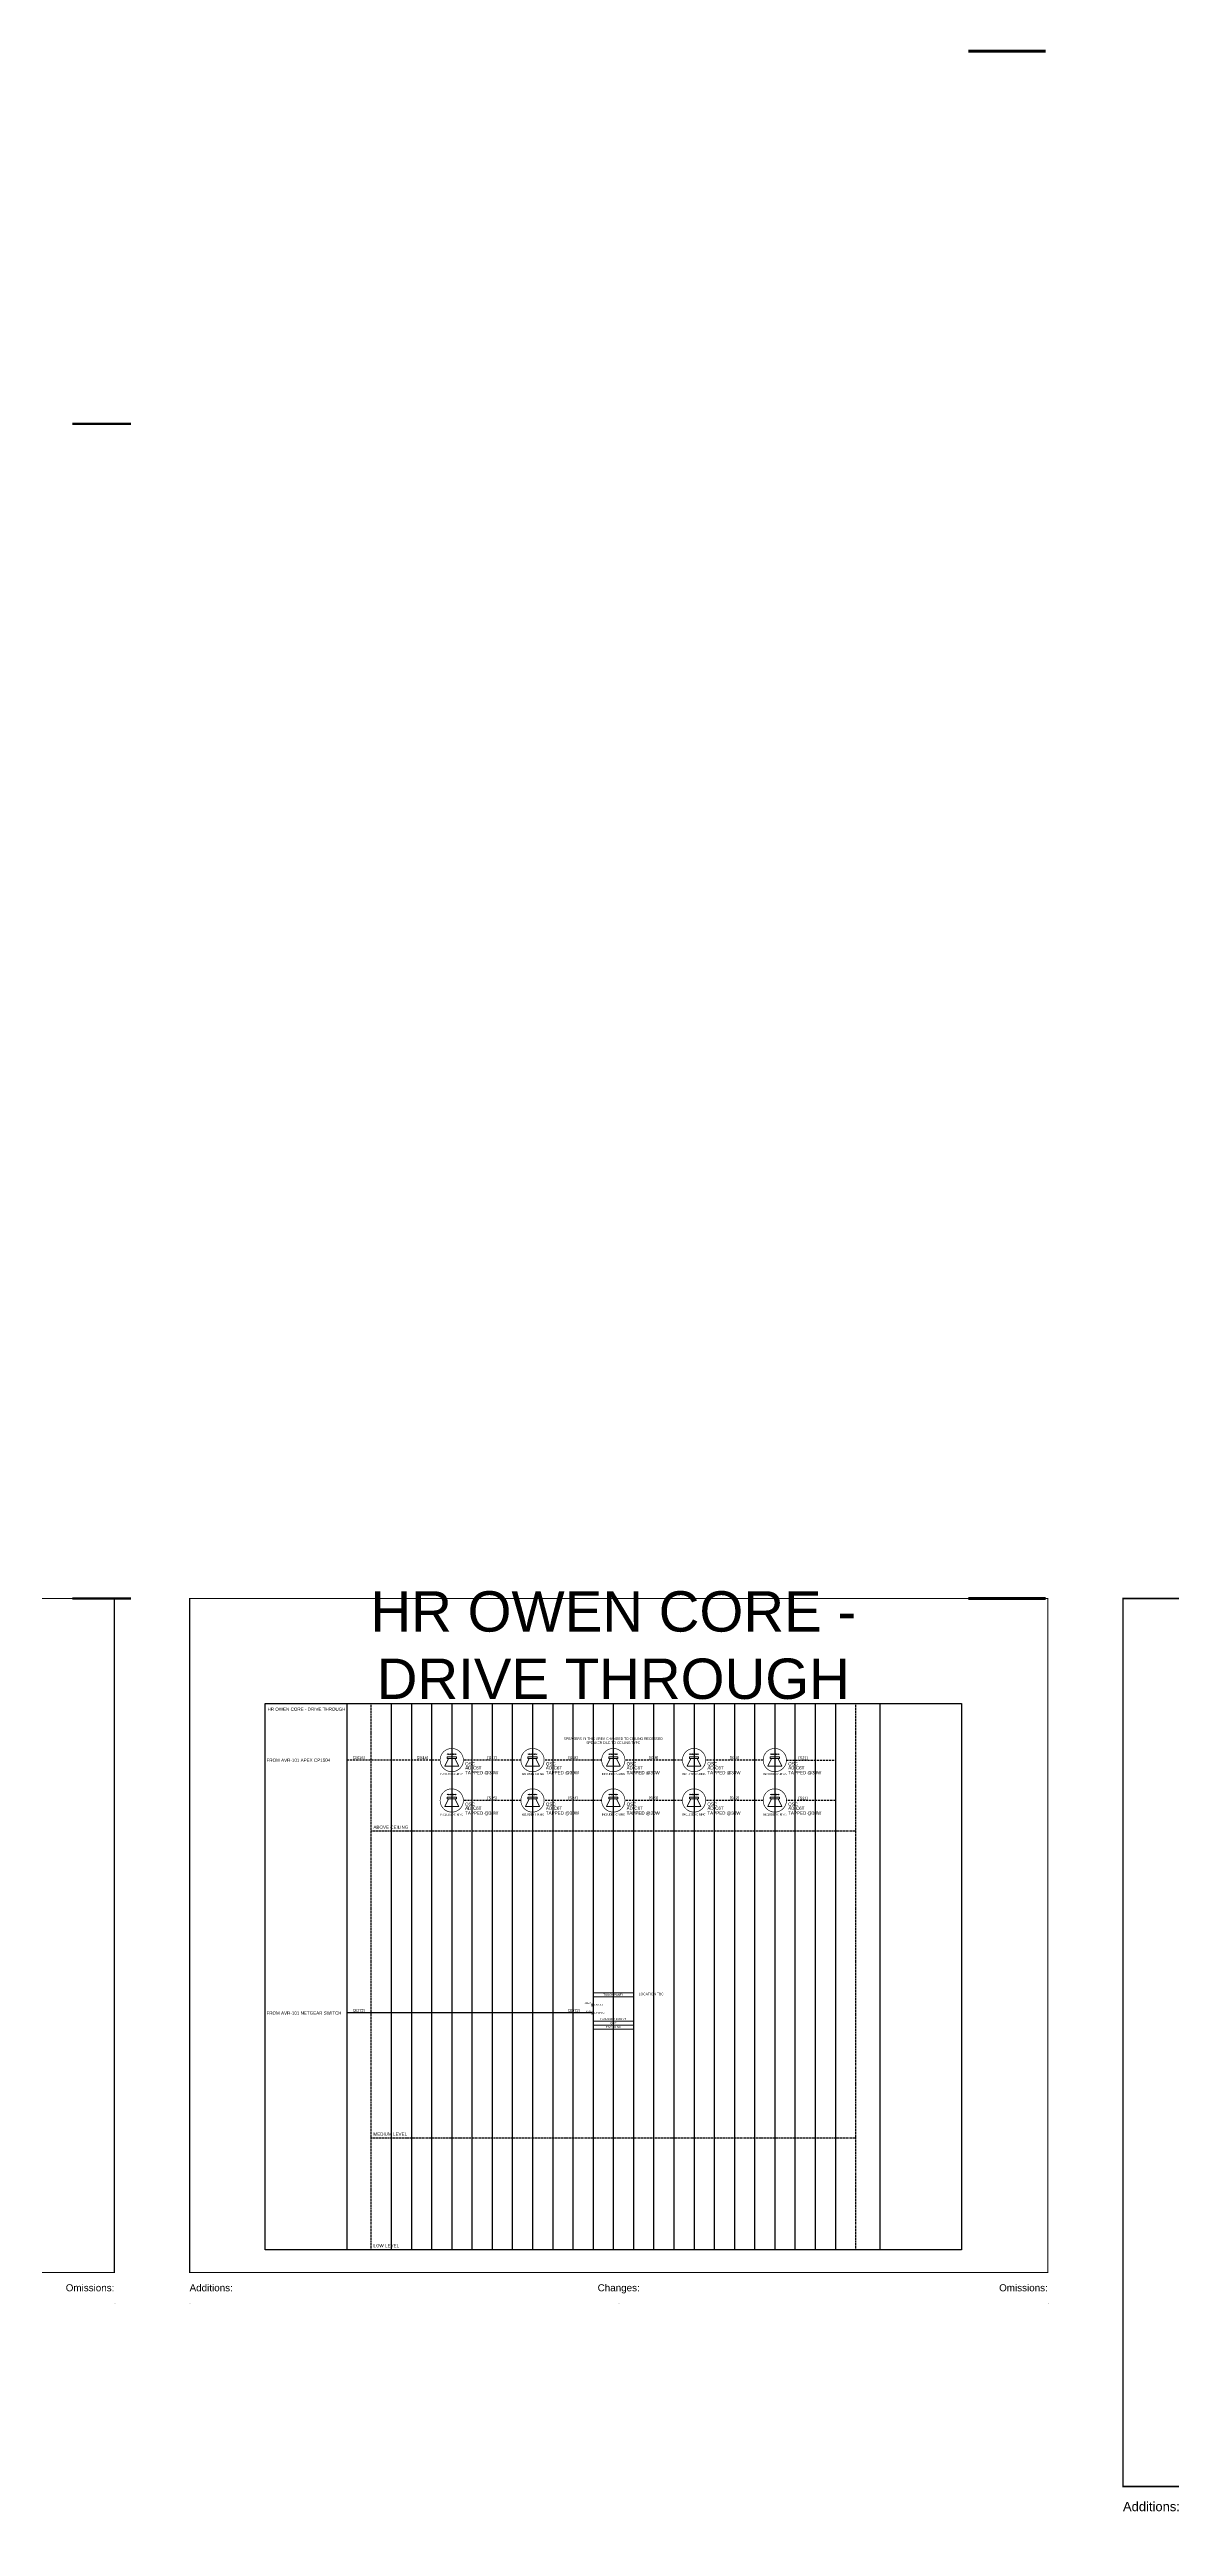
# Model space of a CAD drawing. Header units: millimetres. Extents: x -71336 to -35435, y -26189 to 22712.
# Drawn here: x -44295 to -42906, y -5992 to -2925 of the extents above; entities that cross this region are included whole.
import ezdxf
from ezdxf.enums import TextEntityAlignment as Align

# ---------------------------------------------------------------- set-up
doc = ezdxf.new("R2018")
doc.units = ezdxf.units.MM
doc.linetypes.add('DASHED', pattern=[0.75, 0.5, -0.25])
doc.linetypes.add('DASHED2', pattern=[0.375, 0.25, -0.125])
for name, color, linetype in [('SC - 2 Core Speaker', 211, 'DASHED'), ('SC - Cat - Green - Data', 84, 'Continuous'), ('SC - Text', 7, 'Continuous')]:
    doc.layers.add(name, color=color, linetype=linetype)
doc.layers.add('SC - Equipment', color=7, linetype='Continuous', lineweight=13)
for name, color, linetype, plot in [('SC - Guides', 211, 'Continuous', False), ('SC - Titlesheet - Model', 250, 'Continuous', False), ('SC - Xlines', 252, 'Continuous', False)]:
    doc.layers.add(name, color=color, linetype=linetype, plot=plot)
doc.styles.add('ARIAL', font='arial.ttf')
doc.styles.add('CALIBRI', font='calibri.ttf')
doc.styles.get("Standard").update_dxf_attribs({"font": 'arial.ttf', "height": 35})

# ---------------------------------------------------------------- blocks, each defined once
blk = doc.blocks.new('*U189')
at = {"layer": 'SC - Guides', "color": 5, "ltscale": 5, "const_width": 2}
for points in [[(-415.5, 1287.4), (-465.5, 1287.4)], [(-415.5, 287), (-465.5, 287)]]:
    blk.add_lwpolyline(points, dxfattribs=at)
at = {"layer": 'SC - Titlesheet - Model', "color": 6, "ltscale": 5, "const_width": 1}
blk.add_lwpolyline([(-365.5, -287), (365.5, -287), (365.5, 287), (-365.5, 287)], close=True, dxfattribs=at)
at = {"ltscale": 5, "style": 'ARIAL'}
blk.add_text('Additions:', height=6, dxfattribs=at).set_placement((-365.5, -297), align=Align.TOP_LEFT)
blk.add_text('Changes:', height=6, dxfattribs=at).set_placement((0, -297), align=Align.TOP_CENTER)
blk.add_text('Omissions:', height=6, dxfattribs=at).set_placement((365.5, -297), align=Align.TOP_RIGHT)
at = {"layer": 'SC - Titlesheet - Model', "color": 5, "lineweight": 30, "ltscale": 5, "flags": 104}
blk.add_attdef('ADDITIONS', text='', height=5, dxfattribs=at).set_placement((-365.5, -312), align=Align.TOP_LEFT)
blk.add_attdef('CHANGES', text='', height=5, dxfattribs=at).set_placement((0, -312), align=Align.TOP_CENTER)
blk.add_attdef('OMISSIONS', text='', height=5, dxfattribs=at).set_placement((365.5, -312), align=Align.TOP_RIGHT)
blk = doc.blocks.new('QSC TSC-70-G3 - SCHEMATIC')
at = {"layer": 'SC - Equipment'}
for p, q in [((-25, 0), (25, 0)), ((-25, -45), (-25, 0)), ((25, 0), (25, -45)), ((25, -5), (-25, -5)), ((25, -35), (-25, -35)), ((25, -35), (-25, -35)), ((25, -40), (-25, -40)), ((25, -40), (-25, -40)), ((25, -40), (-25, -40)), ((25, -45), (-25, -45))]:
    blk.add_line(p, q, dxfattribs=at)
at = {"layer": 'SC - Equipment', "const_width": 0.7}
for points in [[(-26.1, -15, 1), (-26.9, -15, 1)], [(-26.1, -25, 1), (-26.9, -25, 1)]]:
    blk.add_lwpolyline(points, format="xyb", close=True, dxfattribs=at)
at = {"layer": 'SC - Equipment'}
for centre in [(-26.5, -15), (-26.5, -25)]:
    blk.add_arc(centre, 1.5, 270, 90, dxfattribs=at)
at = {"ltscale": 5}
for tag, p in [('DESCRIPTION', (0, -2.5)), ('BRACKET', (0, -32.5)), ('MODEL', (0, -42.5)), ('MAKE', (0, -37.5))]:
    blk.add_attdef(tag, text='', height=2.5, dxfattribs=at).set_placement(p, align=Align.MIDDLE_CENTER)
at = {"ltscale": 5, "flags": 1}
for tag, p in [('ROOM_TYPE', (45, -5)), ('LOCATION', (45, -10)), ('RACK_EQUIPMENT_(Y/N)', (45, -15)), ('IP_(Y/N)', (45, -30)), ('AMP(@240V)', (45, -40)), ('WATT', (45, -45)), ('WEIGHT(KG)', (45, -55)), ('TRANSFORMER_TAPS', (45, -60)), ('POE(WATT)', (45, -35)), ('BTU/H', (45, -50))]:
    blk.add_attdef(tag, p, '', height=2.5, dxfattribs=at)
at = {"layer": 'SC - Equipment', "ltscale": 5, "char_height": 2}
for s, insert, width, attachment_point in [('USB-C', (-27.5, -13), 5.774, 6), ('RJ45', (-27.5, -23), 5.774, 6), ('USB 3.1', (-23.5, -15), 47.622, 4), ('LAN(POE) ', (-23.5, -25), 47.622, 4)]:
    blk.add_mtext(s, dxfattribs=dict(at, insert=insert, width=width, attachment_point=attachment_point))
blk = doc.blocks.new('QSC AD-C6T - SCHEMATIC')
at = {"layer": 'SC - Equipment'}
for p, q in [((-4, -12.3), (-8.6, -21.9)), ((8.6, -22), (-8.6, -21.9)), ((4, -12.3), (8.6, -22))]:
    blk.add_line(p, q, dxfattribs=at)
at = {"layer": 'SC - Equipment', "const_width": 0.797}
for points in [[(14.4, -14.4, 1), (-14.4, -14.4, 1)], [(-14.4, -14.4, 1), (14.4, -14.4, 1)]]:
    blk.add_lwpolyline(points, format="xyb", dxfattribs=at)
at = {"layer": 'SC - Equipment'}
blk.add_lwpolyline([(-5.7, -10.2), (5.7, -10.2), (5.7, -12.3), (-5.7, -12.3)], close=True, dxfattribs=at)
blk.add_lwpolyline([(-5.7, -10.2), (5.7, -10.2), (5.7, -12.3), (-5.7, -12.3)], close=True, dxfattribs=at)
for centre in [(-4.6, -6.5), (-2.8, -6.5), (-1, -6.5), (0.8, -6.5), (2.6, -6.5), (4.5, -6.5)]:
    blk.add_arc(centre, 0.9, 179.9547, 359.9547, dxfattribs=at)
at = {"ltscale": 5, "style": 'CALIBRI', "flags": 1}
for tag, p in [('ROOM_TYPE', (34.7, 30.7)), ('AMP(@240V)', (34.7, 5.7)), ('WATT', (34.7, 0.7)), ('LOCATION', (34.7, 25.7)), ('RACK_EQUIPMENT_(Y/N)', (34.7, 20.7)), ('POE(WATT)', (34.7, 10.7)), ('IP_(Y/N)', (34.7, 15.7)), ('WEIGHT(KG)', (34.7, -9.3)), ('BTU/H', (34.7, -4.3)), ('DESCRIPTION', (34.7, -14.3))]:
    blk.add_attdef(tag, p, '', height=2.5, dxfattribs=at)
at = {"ltscale": 5, "style": 'CALIBRI'}
blk.add_attdef('BRACKET', text='', height=2.5, dxfattribs=at).set_placement((0, -31.8), align=Align.MIDDLE_CENTER)
at = {"layer": 'SC - Equipment', "color": 3}
blk.add_attdef('TRANSFORMER_TAPS', (16.5, -32), '', height=4, dxfattribs=at)
at = {"layer": 'SC - Equipment'}
for tag, p in [('MAKE', (16.5, -21)), ('MODEL', (16.5, -26))]:
    blk.add_attdef(tag, p, '', height=4, dxfattribs=at)

msp = doc.modelspace()

# ---------------------------------------------------------------- linework, layer by layer
at = {"color": 30, "linetype": 'DASHED2', "ltscale": 5}
for p, q in [((-43897.419, -4973.253), (-43897.419, -5649.498)), ((-43297.419, -4973.253), (-43297.419, -5649.498))]:
    msp.add_line(p, q, dxfattribs=at)
at = {"color": 31, "linetype": 'DASHED2', "ltscale": 5}
for p, q in [((-43297.419, -5131.375), (-43897.419, -5131.375)), ((-43297.419, -5511.375), (-43897.419, -5511.375))]:
    msp.add_line(p, q, dxfattribs=at)
at = {"layer": 'SC - 2 Core Speaker', "ltscale": 5}
for points in [[(-43811.85, -5043.254), (-43927.419, -5043.242)], [(-43711.85, -5043.242), (-43783.011, -5043.264)], [(-43611.85, -5043.242), (-43683.011, -5043.264)], [(-43511.85, -5043.242), (-43583.011, -5043.264)], [(-43411.85, -5043.242), (-43483.011, -5043.264)], [(-43383.011, -5043.255), (-43322.419, -5043.255), (-43322.419, -5093.255), (-43383.011, -5093.246)], [(-43711.85, -5093.242), (-43783.011, -5093.264)], [(-43611.85, -5093.242), (-43683.011, -5093.264)], [(-43511.85, -5093.242), (-43583.011, -5093.264)], [(-43411.85, -5093.242), (-43483.011, -5093.264)]]:
    msp.add_lwpolyline(points, dxfattribs=at)
at = {"layer": 'SC - Cat - Green - Data', "ltscale": 5}
msp.add_lwpolyline([(-43623.919, -5356.375), (-43927.419, -5356.375)], dxfattribs=at)
at = {"layer": 'SC - Xlines', "ltscale": 5, "transparency": 33554687}
msp.add_lwpolyline([(-44028.556, -4973.253), (-43166.283, -4973.253), (-43166.283, -5649.498), (-44028.556, -5649.498)], close=True, dxfattribs=at)
at = {"layer": 'SC - Xlines', "ltscale": 5}
for points in [[(-43927.419, -4973.253), (-43927.419, -5649.498)], [(-43847.419, -4973.253), (-43847.419, -5649.498)], [(-43797.419, -4973.253), (-43797.419, -5649.498)], [(-43747.419, -4973.253), (-43747.419, -5649.498)], [(-43697.419, -4973.253), (-43697.419, -5649.498)], [(-43647.419, -4973.253), (-43647.419, -5649.498)], [(-43597.419, -4973.253), (-43597.419, -5649.498)], [(-43547.419, -4973.253), (-43547.419, -5649.498)], [(-43497.419, -4973.253), (-43497.419, -5649.498)], [(-43447.419, -4973.253), (-43447.419, -5649.498)], [(-43397.419, -4973.253), (-43397.419, -5649.498)], [(-43347.419, -4973.253), (-43347.419, -5649.498)], [(-43267.419, -4973.253), (-43267.419, -5649.498)]]:
    msp.add_lwpolyline(points, dxfattribs=at)
at = {"layer": 'SC - Xlines', "color": 250, "ltscale": 5}
for points in [[(-43872.419, -4973.253), (-43872.419, -5649.498)], [(-43822.419, -4973.253), (-43822.419, -5649.498)], [(-43772.419, -4973.253), (-43772.419, -5649.498)], [(-43722.419, -4973.253), (-43722.419, -5649.498)], [(-43672.419, -4973.253), (-43672.419, -5649.498)], [(-43622.419, -4973.253), (-43622.419, -5649.498)], [(-43572.419, -4973.253), (-43572.419, -5649.498)], [(-43522.419, -4973.253), (-43522.419, -5649.498)], [(-43472.419, -4973.253), (-43472.419, -5649.498)], [(-43422.419, -4973.253), (-43422.419, -5649.498)], [(-43372.419, -4973.253), (-43372.419, -5649.498)], [(-43322.419, -4973.253), (-43322.419, -5649.498)]]:
    msp.add_lwpolyline(points, dxfattribs=at)

# ---------------------------------------------------------------- block references
ref = msp.add_blockref('*U189', (-42266.283, -5392.917), dxfattribs=dict(xscale=1.915184678522737, yscale=1.915184678522737, zscale=1.915184678522737))
lines = msp.add_mtext('-', dxfattribs={"layer": 'SC - Titlesheet - Model', "color": 5, "ltscale": 5, "insert": (-42966.283, -5990.454), "char_height": 2.5, "attachment_point": 1})
ref.add_attrib('ADDITIONS', '', (-42966.283, -5990.454), dxfattribs={"flags": 104}).embed_mtext(lines)
lines = msp.add_mtext('-', dxfattribs={"layer": 'SC - Titlesheet - Model', "color": 5, "ltscale": 5, "insert": (-41566.283, -5990.454), "char_height": 2.5, "attachment_point": 1})
ref.add_attrib('OMISSIONS', '', (-41566.283, -5990.454), dxfattribs={"flags": 104}).embed_mtext(lines)
lines = msp.add_mtext('-', dxfattribs={"layer": 'SC - Titlesheet - Model', "color": 5, "ltscale": 5, "insert": (-42266.283, -5990.454), "char_height": 2.5, "attachment_point": 1})
ref.add_attrib('CHANGES', '', (-42266.283, -5990.454), dxfattribs={"flags": 104}).embed_mtext(lines)
ref = msp.add_blockref('*U189', (-44746.494, -5260.478), dxfattribs=dict(xscale=1.453726663415115, yscale=1.453726663415115, zscale=1.453726663415115))
lines = msp.add_mtext('-', dxfattribs={"layer": 'SC - Titlesheet - Model', "color": 5, "ltscale": 5, "insert": (-45277.831, -5714.041), "char_height": 2.5, "attachment_point": 1})
ref.add_attrib('ADDITIONS', '', (-45277.831, -5714.041), dxfattribs={"flags": 104}).embed_mtext(lines)
lines = msp.add_mtext('-', dxfattribs={"layer": 'SC - Titlesheet - Model', "color": 5, "ltscale": 5, "insert": (-44215.157, -5714.041), "char_height": 2.5, "attachment_point": 1})
ref.add_attrib('OMISSIONS', '', (-44215.157, -5714.041), dxfattribs={"flags": 104}).embed_mtext(lines)
lines = msp.add_mtext('-', dxfattribs={"layer": 'SC - Titlesheet - Model', "color": 5, "ltscale": 5, "insert": (-44746.494, -5714.041), "char_height": 2.5, "attachment_point": 1})
ref.add_attrib('CHANGES', '', (-44746.494, -5714.041), dxfattribs={"flags": 104}).embed_mtext(lines)
ref = msp.add_blockref('*U189', (-43590.72, -5260.478), dxfattribs=dict(xscale=1.453726663415115, yscale=1.453726663415115, zscale=1.453726663415115))
lines = msp.add_mtext('-', dxfattribs={"layer": 'SC - Titlesheet - Model', "color": 5, "ltscale": 5, "insert": (-44122.057, -5714.041), "char_height": 2.5, "attachment_point": 1})
ref.add_attrib('ADDITIONS', '', (-44122.057, -5714.041), dxfattribs={"flags": 104}).embed_mtext(lines)
lines = msp.add_mtext('-', dxfattribs={"layer": 'SC - Titlesheet - Model', "color": 5, "ltscale": 5, "insert": (-43059.383, -5714.041), "char_height": 2.5, "attachment_point": 1})
ref.add_attrib('OMISSIONS', '', (-43059.383, -5714.041), dxfattribs={"flags": 104}).embed_mtext(lines)
lines = msp.add_mtext('-', dxfattribs={"layer": 'SC - Titlesheet - Model', "color": 5, "ltscale": 5, "insert": (-43590.72, -5714.041), "char_height": 2.5, "attachment_point": 1})
ref.add_attrib('CHANGES', '', (-43590.72, -5714.041), dxfattribs={"flags": 104}).embed_mtext(lines)
at = {"ltscale": 5}
for name, p, values in [('QSC AD-C6T - SCHEMATIC', (-43797.419, -5028.846), {'MAKE': 'QSC', 'MODEL': 'AD-C6T', 'BRACKET': 'INCLUDED C-RING', 'TRANSFORMER_TAPS': 'TAPPED @30W'}), ('QSC AD-C6T - SCHEMATIC', (-43697.419, -5028.834), {'MAKE': 'QSC', 'MODEL': 'AD-C6T', 'BRACKET': 'INCLUDED C-RING', 'TRANSFORMER_TAPS': 'TAPPED @30W'}), ('QSC AD-C6T - SCHEMATIC', (-43597.419, -5028.834), {'MAKE': 'QSC', 'MODEL': 'AD-C6T', 'BRACKET': 'INCLUDED C-RING', 'TRANSFORMER_TAPS': 'TAPPED @30W'}), ('QSC AD-C6T - SCHEMATIC', (-43497.419, -5028.834), {'MAKE': 'QSC', 'MODEL': 'AD-C6T', 'BRACKET': 'INCLUDED C-RING', 'TRANSFORMER_TAPS': 'TAPPED @30W'}), ('QSC AD-C6T - SCHEMATIC', (-43397.419, -5028.834), {'MAKE': 'QSC', 'MODEL': 'AD-C6T', 'BRACKET': 'INCLUDED C-RING', 'TRANSFORMER_TAPS': 'TAPPED @30W'}), ('QSC AD-C6T - SCHEMATIC', (-43797.419, -5078.866), {'MAKE': 'QSC', 'MODEL': 'AD-C6T', 'BRACKET': 'INCLUDED C-RING', 'TRANSFORMER_TAPS': 'TAPPED @30W'}), ('QSC AD-C6T - SCHEMATIC', (-43697.419, -5078.834), {'MAKE': 'QSC', 'MODEL': 'AD-C6T', 'BRACKET': 'INCLUDED C-RING', 'TRANSFORMER_TAPS': 'TAPPED @30W'}), ('QSC AD-C6T - SCHEMATIC', (-43597.419, -5078.834), {'MAKE': 'QSC', 'MODEL': 'AD-C6T', 'BRACKET': 'INCLUDED C-RING', 'TRANSFORMER_TAPS': 'TAPPED @30W'}), ('QSC AD-C6T - SCHEMATIC', (-43497.419, -5078.834), {'MAKE': 'QSC', 'MODEL': 'AD-C6T', 'BRACKET': 'INCLUDED C-RING', 'TRANSFORMER_TAPS': 'TAPPED @30W'}), ('QSC AD-C6T - SCHEMATIC', (-43397.419, -5078.834), {'MAKE': 'QSC', 'MODEL': 'AD-C6T', 'BRACKET': 'INCLUDED C-RING', 'TRANSFORMER_TAPS': 'TAPPED @30W'}), ('QSC TSC-70-G3 - SCHEMATIC', (-43597.419, -5331.375), {'DESCRIPTION': 'TOUCH PANEL', 'MAKE': 'QSC', 'MODEL': 'TSC-70-G3', 'BRACKET': 'INCLUDED MOUNT'})]:
    msp.add_blockref(name, p, dxfattribs=at).add_auto_attribs(values)

# ---------------------------------------------------------------- texts
at = {"layer": 'SC - Text', "style": 'ARIAL'}
for s, insert, char_height, attachment_point in [('HR OWEN CORE - \\PDRIVE THROUGH', (-43597.419, -4968.253), 50, 8), ('ABOVE CEILING', (-43894.419, -5128.375), 4, 7), ('MEDIUM LEVEL', (-43894.419, -5508.375), 4, 7), ('LOW LEVEL', (-43894.419, -5646.498), 4, 7)]:
    msp.add_mtext(s, dxfattribs=dict(at, insert=insert, char_height=char_height, attachment_point=attachment_point))
at = {"layer": 'SC - Text', "insert": (-44025.556, -4978.253), "char_height": 4, "width": 97.49642, "attachment_point": 1, "style": 'ARIAL'}
msp.add_mtext('HR OWEN CORE - DRIVE THROUGH', dxfattribs=at)
at = {"layer": 'SC - Text', "color": 1, "char_height": 3, "width": 134.02561}
for s, insert, attachment_point in [('SPEAKERS IN THIS AREA CHANGED TO CEILING RECESSED SPEAKER DUE TO CEILING TYPE', (-43597.442, -5023.253), 8), ('LOCATION TBC', (-43565.919, -5331.375), 1)]:
    msp.add_mtext(s, dxfattribs=dict(at, insert=insert, attachment_point=attachment_point))
at = {"layer": 'SC - Text'}
for s, insert, char_height, width, attachment_point in [('FROM AVR-101 APEX CP1504', (-44026.775, -5043.365), 4, 112.13429, 4), ('[2S16]', (-43912.419, -5043.045), 3.5, 12.99494, 8), ('[2S16]', (-43826.85, -5043.041), 3.5, 14.6761, 9), ('[S17]', (-43747.419, -5043.042), 3.5, 12.99494, 8), ('[S18]', (-43647.408, -5043.042), 3.5, 12.99494, 8), ('[S19]', (-43547.419, -5043.042), 3.5, 12.99494, 8), ('[S20]', (-43447.408, -5043.042), 3.5, 12.99494, 8), ('[S21]', (-43368.011, -5043.255), 3.5, 15.57197, 7), ('[S25]', (-43747.403, -5093.042), 3.5, 12.99494, 8), ('[S24]', (-43647.419, -5093.042), 3.5, 12.99494, 8), ('[S23]', (-43547.419, -5093.042), 3.5, 12.99494, 8), ('[S22]', (-43447.419, -5093.042), 3.5, 12.99494, 8), ('[S21]', (-43368.011, -5093.245), 3.5, 15.57197, 7), ('FROM AVR-101 NETGEAR SWITCH', (-44026.775, -5356.499), 4, 112.13429, 4), ('[2D72]', (-43912.419, -5356.175), 3.5, 12.99494, 8), ('[2D72]', (-43638.919, -5356.175), 3.5, 14.6761, 9)]:
    msp.add_mtext(s, dxfattribs=dict(at, insert=insert, char_height=char_height, width=width, attachment_point=attachment_point))

doc.saveas('drawing.dxf')
